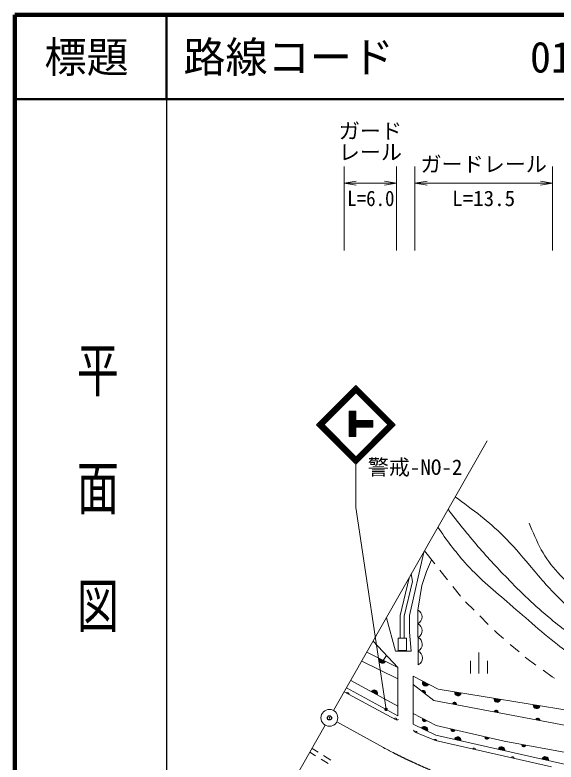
# Model space of a CAD drawing. Units: millimetres, scale not verified. Extents: x 40000 to 680000, y 20000 to 380000.
# Drawn here: x 40000 to 104241, y 291348 to 380000 of the extents above; entities that cross this region are included whole.
import ezdxf
from ezdxf.enums import TextEntityAlignment as Align

# ---------------------------------------------------------------- set-up
doc = ezdxf.new("R2010")
doc.units = ezdxf.units.MM
doc.header["$LTSCALE"] = 1000
doc.header["$PDMODE"] = 32
doc.header["$PDSIZE"] = 500
doc.linetypes.add('CHAIN', pattern=[18.5, 12, -1.5, 3.5, -1.5])
for name, color, linetype, lineweight in [('M-BGD', 7, 'Continuous', 13), ('M-BMK', 2, 'CHAIN', 13), ('M-BMK-SRVR', 3, 'Continuous', 13), ('M-STR-STR3', 7, 'Continuous', 13), ('M-STR-STRC', 7, 'Continuous', 13), ('M-TTL', 2, 'Continuous', 140), ('M-TTL-BAND', 7, 'Continuous', 25), ('M-TTL-LINE', 7, 'Continuous', 50), ('M-TTL-TXT', 7, 'Continuous', 13)]:
    doc.layers.add(name, color=color, linetype=linetype, lineweight=lineweight)
doc.layers.add('M-OTRS', color=6, linetype='Continuous')
doc.styles.add('@ＭＳ ゴシック', font='')
doc.styles.add('ＭＳ ゴシック', font='')
doc.styles.get('@ＭＳ ゴシック').set_extended_font_data('@MS Gothic')
doc.styles.get('ＭＳ ゴシック').set_extended_font_data('MS Gothic')

# ---------------------------------------------------------------- blocks, each defined once
blk = doc.blocks.new('filled_dot')
at = {"color": 0, "linetype": 'Continuous', "lineweight": -2, "const_width": 1.25}
blk.add_lwpolyline([(-0.625, 0, 1), (0.625, 0, 1)], format="xyb", close=True, dxfattribs=at)
blk = doc.blocks.new('open_arrow')
at = {"color": 0, "linetype": 'Continuous', "lineweight": -2}
blk.add_lwpolyline([(7.5, 1.25), (0, 0), (7.5, -1.25)], dxfattribs=at)

msp = doc.modelspace()

# ---------------------------------------------------------------- linework, layer by layer
at = {"layer": 'M-BGD'}
for p, q in [((86823, 308722), (88531, 316261)), ((89853, 314870), (88620, 316418)), ((88842, 313955), (89462, 315362)), ((88318, 312293), (88842, 313955)), ((91361, 312978), (90446, 314126)), ((85719, 308734), (86801, 313222)), ((87055, 313668), (87203, 312758)), ((86219, 308675), (87203, 312758)), ((87818, 309379), (88318, 312293)), ((92911, 311032), (91995, 312183)), ((94518, 309356), (93487, 310378)), ((85719, 306055), (85719, 308734)), ((86219, 306055), (86219, 308675)), ((86855, 306746), (86823, 308722)), ((87886, 302891), (87818, 309379)), ((87886, 302891), (87818, 309379)), ((96198, 307689), (95178, 308701)), ((84101, 308480), (85162, 304498)), ((87028, 304498), (86855, 306746)), ((97250, 306644), (96947, 306945)), ((85495, 306055), (85495, 304598)), ((86495, 306055), (85495, 306055)), ((86495, 304598), (86495, 306055)), ((98006, 305994), (97250, 306644)), ((85454, 302560), (82519, 305701)), ((99845, 304414), (98801, 305311)), ((81768, 304382), (85454, 302560)), ((85162, 304498), (87028, 304498)), ((85495, 304598), (86495, 304598)), ((95085, 304352), (95085, 301852)), ((81173, 303338), (85454, 301222)), ((84098, 304011), (83729, 303413)), ((94085, 303352), (94085, 301852)), ((96085, 301852), (96085, 303352)), ((100754, 303632), (100577, 303785)), ((101851, 302845), (100754, 303632)), ((85454, 302560), (85454, 296834)), ((87280, 301531), (87280, 295826)), ((87280, 301531), (90261, 299994)), ((103797, 301450), (102702, 302235)), ((104075, 301321), (103797, 301450)), ((79857, 301026), (85454, 297973)), ((89714, 298670), (87280, 300550)), ((85173, 296415), (79082, 299666)), ((79362, 300157), (85454, 296834)), ((90261, 299994), (118272, 295405)), ((109483, 294914), (89714, 298670)), ((89994, 295702), (87280, 297100)), ((89957, 294528), (87280, 295826)), ((98061, 293832), (89994, 295702)), ((89922, 293894), (87608, 294845)), ((115956, 288661), (89957, 294528)), ((103687, 290794), (89922, 293894)), ((121639, 289468), (98061, 293832)), ((75267, 292964), (75994, 292504)), ((75019, 292529), (75697, 292100)), ((76336, 291696), (77174, 291165)), ((76619, 292108), (77485, 291560))]:
    msp.add_line(p, q, dxfattribs=at)
for centre, radius, start, end in [((87418, 308564), 908, 297.2991, 63.90708), ((87435, 306942), 908, 297.2991, 63.90708), ((87452, 305320), 908, 297.2991, 63.90708), ((87470, 303698), 908, 297.2991, 63.90708), ((83611, 303471), 400, 153.69304, 333.69304), ((83611, 303471), 400, 153.69304, 333.69304), ((83611, 303471), 350, 153.69304, 333.69304), ((83611, 303471), 300, 153.69304, 333.69304), ((83611, 303471), 250, 153.69304, 333.69304), ((83611, 303471), 200, 153.69304, 333.69304), ((83611, 303471), 150, 153.69304, 333.69304), ((83611, 303471), 100, 153.69304, 333.69304), ((83611, 303471), 50, 153.69304, 333.69304), ((88771, 300763), 400, 152.72324, 332.72324), ((88771, 300763), 400, 152.72324, 332.72324), ((88771, 300763), 350, 152.72324, 332.72324), ((88771, 300763), 300, 152.72324, 332.72324), ((88771, 300763), 250, 152.72324, 332.72324), ((88771, 300763), 200, 152.72324, 332.72324), ((88771, 300763), 150, 152.72324, 332.72324), ((88771, 300763), 100, 152.72324, 332.72324), ((88771, 300763), 50, 152.72324, 332.72324), ((82655, 299500), 400, 331.38954, 151.38954), ((82655, 299500), 400, 331.38954, 151.38954), ((82655, 299500), 350, 331.38954, 151.38954), ((82655, 299500), 300, 331.38954, 151.38954), ((82655, 299500), 250, 331.38954, 151.38954), ((82655, 299500), 200, 331.38954, 151.38954), ((82655, 299500), 150, 331.38954, 151.38954), ((88497, 299610), 250, 322.30576, 142.30576), ((88497, 299610), 200, 322.30576, 142.30576), ((88497, 299610), 150, 322.30576, 142.30576), ((88497, 299610), 100, 322.30576, 142.30576), ((88497, 299610), 50, 322.30576, 142.30576), ((92596, 299612), 400, 170.69571, 350.69571), ((92596, 299612), 400, 170.69571, 350.69571), ((92596, 299612), 350, 170.69571, 350.69571), ((92596, 299612), 300, 170.69571, 350.69571), ((92596, 299612), 250, 170.69571, 350.69571), ((79500, 299443), 150, 331.91502, 151.91502), ((82655, 299500), 100, 331.38954, 151.38954), ((82655, 299500), 50, 331.38954, 151.38954), ((92596, 299612), 200, 170.69571, 350.69571), ((92596, 299612), 150, 170.69571, 350.69571), ((92596, 299612), 100, 170.69571, 350.69571), ((92596, 299612), 50, 170.69571, 350.69571), ((97264, 298847), 400, 170.69571, 350.69571), ((97264, 298847), 400, 170.69571, 350.69571), ((97264, 298847), 350, 170.69571, 350.69571), ((97264, 298847), 300, 170.69571, 350.69571), ((97264, 298847), 250, 170.69571, 350.69571), ((97264, 298847), 200, 170.69571, 350.69571), ((97264, 298847), 150, 170.69571, 350.69571), ((97264, 298847), 100, 170.69571, 350.69571), ((97264, 298847), 50, 170.69571, 350.69571), ((92185, 298200), 250, 349.24319, 169.24319), ((92185, 298200), 200, 349.24319, 169.24319), ((92185, 298200), 150, 349.24319, 169.24319), ((92185, 298200), 100, 349.24319, 169.24319), ((92185, 298200), 50, 349.24319, 169.24319), ((101933, 298082), 400, 170.69571, 350.69571), ((101933, 298082), 400, 170.69571, 350.69571), ((101933, 298082), 350, 170.69571, 350.69571), ((101933, 298082), 300, 170.69571, 350.69571), ((101933, 298082), 250, 170.69571, 350.69571), ((101933, 298082), 200, 170.69571, 350.69571), ((101933, 298082), 150, 170.69571, 350.69571), ((101933, 298082), 100, 170.69571, 350.69571), ((101933, 298082), 50, 170.69571, 350.69571), ((97127, 297261), 250, 349.24319, 169.24319), ((97127, 297261), 200, 349.24319, 169.24319), ((97127, 297261), 150, 349.24319, 169.24319), ((97127, 297261), 100, 349.24319, 169.24319), ((97127, 297261), 50, 349.24319, 169.24319), ((85173, 296415), 150, 331.91502, 151.91502), ((85409, 296856), 500, 241.91502, 286.91502), ((88637, 296401), 250, 152.74467, 332.74467), ((88637, 296401), 200, 152.74467, 332.74467), ((88637, 296401), 150, 152.74467, 332.74467), ((88637, 296401), 100, 152.74467, 332.74467), ((88637, 296401), 50, 152.74467, 332.74467), ((102070, 296322), 250, 349.24319, 169.24319), ((102070, 296322), 200, 349.24319, 169.24319), ((102070, 296322), 150, 349.24319, 169.24319), ((102070, 296322), 100, 349.24319, 169.24319), ((102070, 296322), 50, 349.24319, 169.24319), ((88619, 295177), 400, 334.13364, 154.13364), ((88619, 295177), 400, 334.13364, 154.13364), ((88619, 295177), 350, 334.13364, 154.13364), ((88619, 295177), 300, 334.13364, 154.13364), ((88619, 295177), 250, 334.13364, 154.13364), ((88619, 295177), 200, 334.13364, 154.13364), ((88619, 295177), 150, 334.13364, 154.13364), ((88619, 295177), 100, 334.13364, 154.13364), ((88619, 295177), 50, 334.13364, 154.13364), ((92011, 295234), 250, 166.94833, 346.94833), ((92011, 295234), 200, 166.94833, 346.94833), ((92011, 295234), 150, 166.94833, 346.94833), ((92011, 295234), 100, 166.94833, 346.94833), ((92011, 295234), 50, 166.94833, 346.94833), ((87797, 295308), 500, 202.67134, 247.67134), ((87608, 294845), 150, 337.67134, 157.67134), ((92557, 293942), 400, 347.28309, 167.28309), ((92557, 293942), 400, 347.28309, 167.28309), ((96044, 294299), 250, 166.94833, 346.94833), ((96044, 294299), 200, 166.94833, 346.94833), ((96044, 294299), 150, 166.94833, 346.94833), ((89922, 293894), 150, 347.30733, 157.67134), ((92557, 293942), 350, 347.28309, 167.28309), ((92557, 293942), 300, 347.28309, 167.28309), ((92557, 293942), 250, 347.28309, 167.28309), ((92557, 293942), 200, 347.28309, 167.28309), ((92557, 293942), 150, 347.28309, 167.28309), ((92557, 293942), 100, 347.28309, 167.28309), ((92557, 293942), 50, 347.28309, 167.28309), ((96044, 294299), 100, 166.94833, 346.94833), ((96044, 294299), 50, 166.94833, 346.94833), ((100419, 293395), 250, 169.5149, 349.5149), ((94510, 292861), 150, 347.30733, 167.30733), ((97757, 292768), 400, 347.28309, 167.28309), ((97757, 292768), 400, 347.28309, 167.28309), ((97757, 292768), 350, 347.28309, 167.28309), ((97757, 292768), 300, 347.28309, 167.28309), ((97757, 292768), 250, 347.28309, 167.28309), ((97757, 292768), 200, 347.28309, 167.28309), ((97757, 292768), 150, 347.28309, 167.28309), ((97757, 292768), 100, 347.28309, 167.28309), ((97757, 292768), 50, 347.28309, 167.28309), ((100419, 293395), 200, 169.5149, 349.5149), ((100419, 293395), 150, 169.5149, 349.5149), ((100419, 293395), 100, 169.5149, 349.5149), ((100419, 293395), 50, 169.5149, 349.5149), ((99099, 291828), 150, 347.30733, 167.30733), ((102956, 291595), 400, 347.28309, 167.28309), ((102956, 291595), 400, 347.28309, 167.28309), ((102956, 291595), 350, 347.28309, 167.28309), ((102956, 291595), 300, 347.28309, 167.28309), ((102956, 291595), 250, 347.28309, 167.28309), ((102956, 291595), 200, 347.28309, 167.28309), ((102956, 291595), 150, 347.28309, 167.28309), ((102956, 291595), 100, 347.28309, 167.28309), ((102956, 291595), 50, 347.28309, 167.28309)]:
    msp.add_arc(centre, radius, start, end, dxfattribs=at)
for points, knots in [([(91421, 321336), (92582, 319851), (93743, 318365), (94970, 316935), (96161, 315546), (97415, 314210), (98699, 312903), (100359, 311213), (102071, 309571), (103914, 308082), (105267, 306989), (106692, 305977), (108220, 305141), (109935, 304202), (111780, 303483), (113677, 303018), (116285, 302380), (118992, 302220), (121682, 302170), (123445, 302136), (125201, 302150), (126957, 302230), (128955, 302322), (130953, 302500), (132930, 302806), (135224, 303162), (137490, 303690), (139722, 304322), (141860, 304928), (143966, 305629), (146089, 306293), (147729, 306806), (149379, 307297), (150971, 307930), (153004, 308740), (154943, 309782), (156883, 310811), (159012, 311939), (161142, 313051), (163250, 314207), (164479, 314880), (165701, 315569), (166949, 316208), (168751, 317129), (170609, 317945), (172498, 318664), (173880, 319189), (175279, 319662), (176682, 320149), (178177, 320668), (179676, 321202), (181048, 321968), (182139, 322577), (183149, 323333), (184232, 323970), (185256, 324572), (186346, 325068), (187476, 325425), (188834, 325855), (190250, 326083), (191660, 326304), (192751, 326475), (193838, 326641), (194904, 326941), (195655, 327152), (196394, 327429), (197057, 327820), (198159, 328470), (199048, 329434), (199938, 330397)], [0, 0, 0, 0, 1, 1, 1, 2, 2, 2, 3, 3, 3, 4, 4, 4, 5, 5, 5, 6, 6, 6, 7, 7, 7, 8, 8, 8, 9, 9, 9, 10, 10, 10, 11, 11, 11, 12, 12, 12, 13, 13, 13, 14, 14, 14, 15, 15, 15, 16, 16, 16, 17, 17, 17, 18, 18, 18, 19, 19, 19, 20, 20, 20, 21, 21, 21, 22, 22, 22, 23, 23, 23, 23]), ([(92266, 322821), (93291, 322072), (94316, 321322), (95308, 320529), (96224, 319796), (97111, 319026), (97946, 318203), (99066, 317100), (100091, 315903), (101104, 314698), (102244, 313343), (103370, 311978), (104644, 310742), (105804, 309617), (107088, 308599), (108497, 307826), (109840, 307090), (111298, 306577), (112765, 306091), (114285, 305588), (115814, 305114), (117381, 304876), (118876, 304650), (120405, 304639), (121928, 304668), (124581, 304718), (127213, 304889), (129841, 305189), (132036, 305439), (134229, 305780), (136365, 306334), (137966, 306749), (139536, 307283), (141120, 307757), (142927, 308298), (144752, 308761), (146569, 309284), (148045, 309709), (149516, 310174), (150907, 310811), (152190, 311398), (153406, 312132), (154621, 312859), (155891, 313618), (157161, 314370), (158438, 315115), (159543, 315759), (160653, 316399), (161805, 316954), (163062, 317560), (164370, 318065), (165692, 318516), (167109, 318999), (168543, 319421), (169961, 319904), (171294, 320358), (172612, 320866), (173883, 321466), (175474, 322217), (176992, 323112), (178464, 324103), (179665, 324913), (180835, 325786), (182143, 326359), (183148, 326800), (184234, 327065), (185336, 327262), (186751, 327515), (188192, 327657), (189500, 328164), (190488, 328546), (191400, 329136), (192311, 329726)], [0, 0, 0, 0, 1, 1, 1, 2, 2, 2, 3, 3, 3, 4, 4, 4, 5, 5, 5, 6, 6, 6, 7, 7, 7, 8, 8, 8, 9, 9, 9, 10, 10, 10, 11, 11, 11, 12, 12, 12, 13, 13, 13, 14, 14, 14, 15, 15, 15, 16, 16, 16, 17, 17, 17, 18, 18, 18, 19, 19, 19, 20, 20, 20, 21, 21, 21, 22, 22, 22, 23, 23, 23, 24, 24, 24, 24]), ([(90205, 319201), (91228, 317761), (92251, 316321), (93422, 315012), (94926, 313330), (96675, 311867), (98394, 310388), (100392, 308670), (102351, 306932), (104412, 305289), (105914, 304091), (107469, 302944), (109163, 302058), (110789, 301208), (112544, 300598), (114326, 300126), (116035, 299673), (117770, 299345), (119521, 299144), (121483, 298918), (123466, 298851), (125444, 298922), (127143, 298983), (128838, 299146), (130511, 299429), (133065, 299861), (135567, 300573), (138050, 301329), (140570, 302097), (143071, 302909), (145556, 303768), (148163, 304669), (150754, 305621), (153316, 306651), (155129, 307379), (156927, 308147), (158669, 309026), (160276, 309837), (161834, 310742), (163389, 311655), (165196, 312716), (166998, 313787), (168868, 314727), (170193, 315393), (171552, 315994), (172922, 316564), (175497, 317637), (178112, 318606), (180714, 319605), (182884, 320438), (185045, 321292), (187175, 322234), (188803, 322953), (190413, 323724), (192117, 324229), (193046, 324505), (194003, 324702), (194967, 324799), (196097, 324913), (197235, 324890), (198374, 324867)], [0, 0, 0, 0, 1, 1, 1, 2, 2, 2, 3, 3, 3, 4, 4, 4, 5, 5, 5, 6, 6, 6, 7, 7, 7, 8, 8, 8, 9, 9, 9, 10, 10, 10, 11, 11, 11, 12, 12, 12, 13, 13, 13, 14, 14, 14, 15, 15, 15, 16, 16, 16, 17, 17, 17, 18, 18, 18, 19, 19, 19, 20, 20, 20, 20]), ([(101035, 319696), (101481, 318623), (101927, 317550), (102492, 316538), (103034, 315567), (103686, 314652), (104436, 313830), (105328, 312853), (106358, 312006), (107455, 311262), (108655, 310449), (109935, 309757), (111273, 309215), (112769, 308608), (114338, 308186), (115924, 307861), (117711, 307495), (119521, 307250), (121338, 307167), (123210, 307081), (125089, 307167), (126960, 307306), (128723, 307437), (130479, 307616), (132235, 307826), (134783, 308131), (137332, 308502), (139801, 309180), (141300, 309592), (142768, 310117), (144209, 310707), (145700, 311318), (147161, 311999), (148582, 312755), (150038, 313529), (151451, 314381), (152851, 315253), (154513, 316290), (156156, 317355), (157848, 318342), (159423, 319260), (161041, 320110), (162707, 320841), (165115, 321897), (167625, 322705), (170134, 323513)], [0, 0, 0, 0, 1, 1, 1, 2, 2, 2, 3, 3, 3, 4, 4, 4, 5, 5, 5, 6, 6, 6, 7, 7, 7, 8, 8, 8, 9, 9, 9, 10, 10, 10, 11, 11, 11, 12, 12, 12, 13, 13, 13, 14, 14, 14, 15, 15, 15, 15])]:
    msp.add_open_spline(points, degree=3, knots=knots, dxfattribs=at)
at = {"layer": 'M-BMK'}
msp.add_line((78208, 296108), (83757, 293056), dxfattribs=at)
msp.add_open_spline([(83757, 293056), (84685, 292574), (85613, 292093), (86556, 291643), (88392, 290766), (90282, 290006), (92164, 289225), (94502, 288254), (96826, 287251), (99213, 286421), (101423, 285653), (103686, 285034), (105953, 284440), (108710, 283718), (111473, 283032), (114262, 282459), (117154, 281865), (120075, 281392), (123009, 281070), (127796, 280544), (132619, 280419), (137441, 280375), (140764, 280346), (144087, 280355), (147397, 280581), (151234, 280844), (155052, 281398), (158845, 282073), (160414, 282353), (161979, 282654), (163527, 283025), (165913, 283598), (168257, 284341), (170601, 285083)], degree=3, knots=[0, 0, 0, 0, 1, 1, 1, 2, 2, 2, 3, 3, 3, 4, 4, 4, 5, 5, 5, 6, 6, 6, 7, 7, 7, 8, 8, 8, 9, 9, 9, 10, 10, 10, 11, 11, 11, 11], dxfattribs=at)
at = {"layer": 'M-BMK-SRVR'}
for p, q in [((96046, 329461), (77826, 297459)), ((76837, 295721), (59332, 264977))]:
    msp.add_line(p, q, dxfattribs=at)
msp.add_circle((77331, 296590), 1000, dxfattribs=at)
at = {"layer": 'M-OTRS'}
msp.add_point((77338, 296589), dxfattribs=at)
at = {"layer": 'M-STR-STR3'}
for p, q in [((79082, 352030), (79082, 362030)), ((85315, 352030), (85315, 362030)), ((87479, 352030), (87479, 362030)), ((103823, 352030), (103823, 362030)), ((79082, 360030), (85315, 360030)), ((87479, 360030), (103823, 360030))]:
    msp.add_line(p, q, dxfattribs=at)
at = {"layer": 'M-STR-STRC'}
for p, q in [((75819, 331377), (80486, 336044)), ((85153, 331377), (80486, 336044)), ((75961, 331377), (80486, 335902)), ((76102, 331377), (80486, 335761)), ((76244, 331377), (80486, 335619)), ((76314, 331306), (80557, 335549)), ((76385, 331235), (80628, 335478)), ((76456, 331165), (80698, 335407)), ((84517, 331165), (80274, 335407)), ((84587, 331235), (80345, 335478)), ((84658, 331306), (80415, 335549)), ((85012, 331377), (80486, 335902)), ((84870, 331377), (80486, 335761)), ((84729, 331377), (80486, 335619)), ((79685, 332976), (79682, 329976)), ((80485, 332975), (79685, 332976)), ((79785, 332976), (79782, 329976)), ((79885, 332976), (79882, 329976)), ((79985, 332976), (79982, 329976)), ((80085, 332976), (80082, 329976)), ((80185, 332976), (80182, 329976)), ((80285, 332976), (80282, 329976)), ((80385, 332976), (80382, 329976)), ((80485, 332975), (80482, 329975)), ((80698, 327346), (76456, 331589)), ((80274, 327346), (84517, 331589)), ((82505, 331874), (80484, 331875)), ((82505, 331774), (80484, 331775)), ((82505, 331674), (80484, 331675)), ((82505, 331574), (80484, 331575)), ((82505, 331874), (82504, 331074)), ((80486, 326710), (75819, 331377)), ((80486, 326851), (75961, 331377)), ((80486, 326993), (76102, 331377)), ((80486, 327134), (76244, 331377)), ((80557, 327205), (76314, 331447)), ((80628, 327276), (76385, 331518)), ((80345, 327276), (84587, 331518)), ((80415, 327205), (84658, 331447)), ((82504, 331274), (80483, 331275)), ((82504, 331174), (80483, 331175)), ((82504, 331074), (80483, 331075)), ((82505, 331474), (80484, 331475)), ((82505, 331374), (80484, 331375)), ((80486, 327134), (84729, 331377)), ((80486, 326993), (84870, 331377)), ((80486, 326851), (85012, 331377)), ((80486, 326710), (85153, 331377)), ((80482, 329975), (79682, 329976)), ((80486, 326710), (80486, 321543)), ((84064, 297592), (80486, 321543))]:
    msp.add_line(p, q, dxfattribs=at)
at = {"layer": 'M-TTL'}
for p, q in [((40000, 380000), (40000, 20000)), ((680000, 380000), (40000, 380000))]:
    msp.add_line(p, q, dxfattribs=at)
at = {"layer": 'M-TTL-BAND'}
msp.add_line((58000, 370000), (58000, 20000), dxfattribs=at)
at = {"layer": 'M-TTL-LINE'}
for p, q in [((58000, 380000), (58000, 370000)), ((40000, 370000), (680000, 370000))]:
    msp.add_line(p, q, dxfattribs=at)

# ---------------------------------------------------------------- block references
at = {"layer": 'M-STR-STR3', "xscale": 193, "yscale": 193}
for p in [(79082, 360030), (87479, 360030)]:
    msp.add_blockref('open_arrow', p, dxfattribs=at)
at = {"layer": 'M-STR-STR3', "xscale": 193, "yscale": 193, "rotation": 180}
for p in [(85315, 360030), (103823, 360030)]:
    msp.add_blockref('open_arrow', p, dxfattribs=at)
at = {"layer": 'M-STR-STRC', "xscale": 160, "yscale": 160, "rotation": 98.5}
msp.add_blockref('filled_dot', (84064, 297592), dxfattribs=at)

# ---------------------------------------------------------------- texts
at = {"layer": 'M-STR-STR3', "style": 'ＭＳ ゴシック'}
for s, p in [('ガード', (78449, 364770)), ('レール', (78449, 362251)), ('ガードレール', (88151, 360827)), ('L=13.5', (91901, 356768))]:
    msp.add_text(s, height=1833, dxfattribs=at).set_placement(p, align=Align.BOTTOM_LEFT)
at = {"layer": 'M-STR-STR3', "style": 'ＭＳ ゴシック', "width": 0.9}
msp.add_text('L=6.0', height=1833, dxfattribs=at).set_placement((79449, 356768), align=Align.BOTTOM_LEFT)
at = {"layer": 'M-STR-STRC', "style": 'ＭＳ ゴシック'}
msp.add_text('警戒-NO-2', height=1833, dxfattribs=at).set_placement((81886, 324871), align=Align.BOTTOM_LEFT)
at = {"layer": 'M-TTL-BAND', "style": '@ＭＳ ゴシック', "width": 1.4}
msp.add_text('平  面  図', height=3666, rotation=270, dxfattribs=at).set_placement((49777, 306475), align=Align.MIDDLE_RIGHT)
at = {"layer": 'M-TTL-TXT', "style": 'ＭＳ ゴシック'}
msp.add_text('標題', height=3666, dxfattribs=at).set_placement((48500, 375000), align=Align.MIDDLE_CENTER)
for s, p in [('路線コード', (60000, 375000)), ('014', (101142, 375000))]:
    msp.add_text(s, height=3666, dxfattribs=at).set_placement(p, align=Align.MIDDLE_LEFT)

doc.saveas('drawing.dxf')
